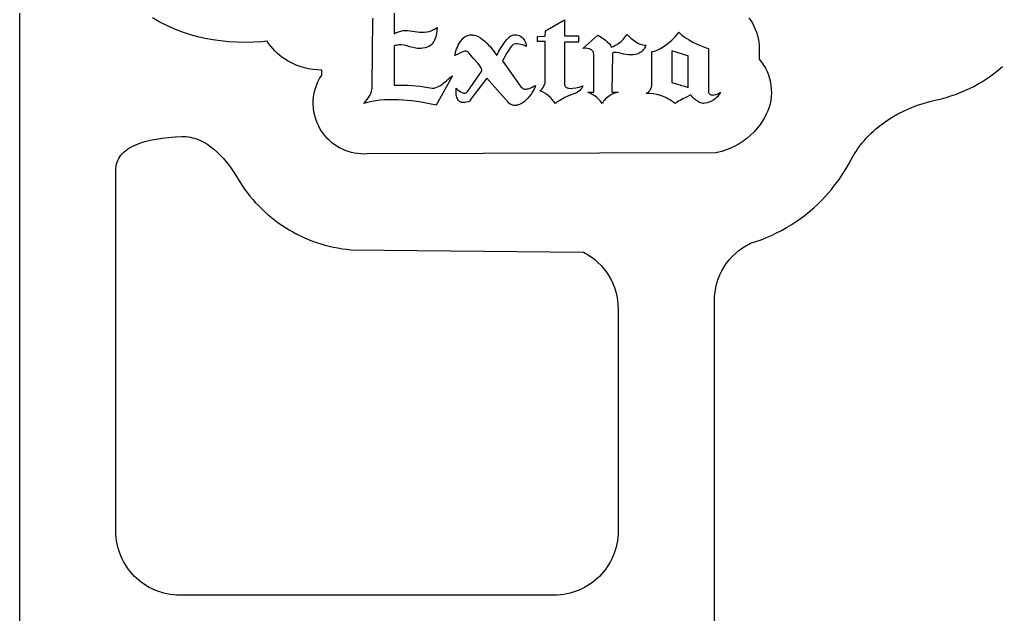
# Model space of a CAD drawing. Extents: x 0 to 500, y 0 to 300.
# Drawn here: x 0 to 152.8, y 117.4 to 210.1 of the extents above; entities that cross this region are included whole.
import ezdxf

# ---------------------------------------------------------------- set-up
doc = ezdxf.new("R2010")
doc.units = 0
doc.layers.add('Nível Padrão', color=18, linetype='CONTINUOUS')

msp = doc.modelspace()

# ---------------------------------------------------------------- linework, layer by layer
at = {"layer": 'Nível Padrão'}
for points in [[(0, 290), (0, 10)], [(58.42, 211.87), (58.42, 207.83), (58.57, 207.93), (58.74, 208.03), (58.92, 208.11), (59.1, 208.17), (59.45, 208.27), (59.8, 208.33), (60.16, 208.34), (60.52, 208.33), (60.88, 208.29), (61.25, 208.24), (61.99, 208.14), (62.37, 208.1), (62.75, 208.07), (63.13, 208.08), (63.52, 208.12), (63.91, 208.2), (64.3, 208.34), (64.7, 208.54), (65.1, 208.8), (65.08, 208.35), (65.02, 207.86), (64.97, 207.61), (64.9, 207.35), (64.82, 207.11), (64.71, 206.86), (64.59, 206.63), (64.43, 206.41), (64.26, 206.21), (64.05, 206.03), (63.81, 205.87), (63.54, 205.75), (63.24, 205.65), (62.9, 205.58), (62.62, 205.56), (62.34, 205.55), (62.07, 205.57), (61.81, 205.6), (61.31, 205.69), (60.84, 205.82), (60.39, 205.94), (59.95, 206.05), (59.52, 206.12), (59.31, 206.13), (59.1, 206.12), (58.74, 206.04), (58.57, 205.99), (58.42, 205.92), (58.42, 199.83), (59.1, 199.83), (59.1, 199.83), (60.5, 199.81), (61.18, 199.78), (61.84, 199.73), (62.48, 199.67), (63.11, 199.58), (63.72, 199.48), (64.32, 199.34), (64.63, 199.39), (64.91, 199.46), (65.17, 199.56), (65.42, 199.67), (65.64, 199.79), (65.85, 199.93), (66.23, 200.23), (66.57, 200.53), (66.88, 200.83), (67.18, 201.09), (67.33, 201.2), (67.49, 201.29), (64.95, 196.71), (63.38, 197.04), (62.62, 197.17), (61.88, 197.29), (61.16, 197.38), (60.45, 197.46), (59.77, 197.51), (59.1, 197.54), (58.34, 197.56), (57.61, 197.56), (56.9, 197.53), (56.21, 197.47), (55.55, 197.39), (54.9, 197.28), (54.28, 197.15), (53.69, 197), (54.18, 197.59), (54.4, 197.89), (54.6, 198.21), (54.77, 198.55), (54.89, 198.92), (54.98, 199.33), (55, 199.55), (55, 199.78), (55.1, 210.02), (55.15, 210.29)], [(113.7, 210.33), (114, 209.91), (114.27, 209.48), (114.51, 209.03), (114.72, 208.56), (114.9, 208.08), (115.05, 207.59), (115.17, 207.09), (115.26, 206.58), (115.31, 206.06), (115.33, 205.53), (115.33, 203.9), (115.69, 203.44), (116.02, 202.96), (116.31, 202.46), (116.56, 201.95), (116.77, 201.42), (116.94, 200.87), (117.07, 200.32), (117.16, 199.76), (117.21, 199.2), (117.23, 198.63), (117.2, 198.07), (117.13, 197.5), (117.02, 196.94), (116.86, 196.38), (116.67, 195.84), (116.43, 195.3), (116.2, 194.86), (115.95, 194.44), (115.52, 193.78), (115.04, 193.16), (114.53, 192.57), (113.97, 192.02), (113.41, 191.53), (112.81, 191.09), (112.19, 190.68), (111.55, 190.32), (110.88, 190.01), (110.2, 189.74), (109.49, 189.51), (108.77, 189.33), (108.51, 189.28), (54.22, 189.12), (54.22, 189.12), (53.71, 189.1), (53.21, 189.11), (52.71, 189.16), (52.21, 189.24), (51.73, 189.35), (51.25, 189.48), (50.78, 189.65), (50.33, 189.85), (49.89, 190.07), (49.46, 190.32), (49.05, 190.6), (48.65, 190.91), (48.28, 191.24), (47.92, 191.59), (47.59, 191.97), (47.28, 192.38), (46.94, 192.89), (46.64, 193.42), (46.39, 193.97), (46.18, 194.53), (46.02, 195.1), (45.9, 195.68), (45.82, 196.27), (45.79, 196.86), (45.8, 197.45), (45.85, 198.04), (45.95, 198.62), (46.1, 199.2), (46.28, 199.77), (46.52, 200.33), (46.79, 200.87), (47.12, 201.39), (47.12, 202.18), (46.42, 202.2), (45.74, 202.26), (45.06, 202.37), (44.4, 202.52), (43.75, 202.72), (43.11, 202.96), (42.49, 203.24), (41.89, 203.57), (41.31, 203.94), (40.91, 204.22), (40.53, 204.52), (40.16, 204.84), (39.82, 205.17), (39.48, 205.53), (39.17, 205.9), (38.87, 206.28), (38.6, 206.68), (37.79, 206.61), (36.48, 206.53), (35.17, 206.5), (33.86, 206.53), (32.55, 206.6), (31.35, 206.72), (30.15, 206.89), (28.96, 207.11), (27.78, 207.38), (26.66, 207.69), (25.55, 208.05), (24.45, 208.45), (23.38, 208.91), (22.84, 209.17), (22.3, 209.44), (21.78, 209.72), (21.26, 210.02), (20.74, 210.33)], [(108.34, 25), (108.34, 166.2), (108.36, 166.91), (108.44, 167.62), (108.56, 168.31), (108.73, 168.98), (108.95, 169.64), (109.21, 170.28), (109.51, 170.9), (109.86, 171.5), (110.25, 172.07), (110.67, 172.62), (111.13, 173.13), (111.63, 173.62), (112.16, 174.07), (112.73, 174.48), (113.33, 174.86), (113.96, 175.19), (114.8, 175.46), (115.63, 175.75), (116.45, 176.07), (117.25, 176.42), (118.04, 176.8), (118.82, 177.2), (119.59, 177.63), (120.33, 178.08), (121.07, 178.56), (121.78, 179.06), (122.48, 179.59), (123.17, 180.14), (123.83, 180.71), (124.48, 181.31), (125.1, 181.93), (125.71, 182.57), (126.15, 183.06), (126.58, 183.57), (126.99, 184.09), (127.4, 184.61), (127.79, 185.15), (128.16, 185.7), (128.53, 186.26), (128.88, 186.82), (129.26, 187.49), (129.63, 188.16), (129.88, 188.63), (130.15, 189.08), (130.43, 189.52), (130.72, 189.95), (131.03, 190.37), (131.35, 190.78), (131.68, 191.18), (132.02, 191.57), (132.38, 191.95), (132.75, 192.31), (133.13, 192.67), (133.52, 193.01), (134.33, 193.67), (135.17, 194.28), (136.06, 194.84), (136.97, 195.36), (137.91, 195.84), (138.89, 196.27), (139.88, 196.66), (140.9, 197), (141.93, 197.29), (142.98, 197.54), (143.74, 197.72), (144.49, 197.92), (145.23, 198.15), (145.96, 198.4), (146.69, 198.68), (147.4, 198.98), (148.1, 199.31), (148.79, 199.65), (149.47, 200.03), (150.14, 200.42), (150.79, 200.84), (151.43, 201.27), (152.05, 201.74), (152.66, 202.22), (153.26, 202.72)]]:
    msp.add_lwpolyline(points, dxfattribs=at)
for points in [[(85.04, 199.73), (85.09, 199.65), (85.15, 199.57), (85.23, 199.5), (85.33, 199.44), (85.45, 199.4), (85.58, 199.36), (85.9, 199.33), (86.29, 199.35), (86.73, 199.42), (87.25, 199.54), (87.82, 199.73), (87.65, 199.37), (87.53, 199.2), (87.38, 199.02), (87.15, 198.84), (86.84, 198.66), (86.42, 198.47), (85.87, 198.27), (85.51, 198.12), (85.04, 197.93), (84.22, 197.46), (83.85, 197.23), (83.7, 197.11), (83.58, 197), (83.05, 197.61), (82.78, 197.89), (82.51, 198.14), (82.21, 198.37), (81.89, 198.59), (81.54, 198.78), (81.14, 198.95), (81.34, 199.11), (81.51, 199.28), (81.65, 199.47), (81.77, 199.68), (81.87, 199.92), (81.93, 200.2), (81.96, 200.51), (81.97, 200.85), (81.97, 206.66), (80.75, 206.66), (80.75, 207.44), (81.97, 207.49), (82.02, 208.31), (84.99, 210.02), (84.99, 207.53), (85.04, 207.53), (87.14, 207.53), (87.14, 206.56), (85.04, 206.56), (84.99, 206.56), (84.99, 199.98), (85, 199.84), (85.01, 199.78), (85.04, 199.73)], [(102.98, 207.88), (103.29, 207.62), (103.61, 207.38), (103.94, 207.16), (104.29, 206.94), (104.98, 206.55), (105.66, 206.21), (106.28, 205.94), (106.8, 205.73), (107.2, 205.59), (107.42, 205.53), (107.42, 198.81), (107.44, 198.7), (107.48, 198.61), (107.53, 198.53), (107.6, 198.46), (107.69, 198.4), (107.79, 198.35), (107.9, 198.32), (108.03, 198.31), (108.16, 198.3), (108.31, 198.32), (108.62, 198.39), (108.96, 198.54), (109.32, 198.76), (109.16, 198.49), (108.99, 198.25), (108.82, 198.04), (108.64, 197.85), (108.45, 197.69), (108.27, 197.55), (108.08, 197.43), (107.9, 197.33), (107.54, 197.18), (107.21, 197.08), (106.92, 197.03), (106.69, 197), (106.58, 197), (106.46, 197.01), (106.17, 197.1), (105.86, 197.25), (105.54, 197.44), (105.25, 197.66), (104.99, 197.89), (104.8, 198.12), (104.73, 198.22), (104.69, 198.32), (103.89, 197.93), (103.44, 197.69), (102.98, 197.44), (102.75, 197.32), (102.54, 197.2), (102.2, 196.95), (101.93, 197.17), (101.65, 197.37), (101.37, 197.55), (101.09, 197.72), (100.81, 197.86), (100.53, 198), (99.96, 198.21), (99.4, 198.36), (98.83, 198.46), (98.27, 198.51), (97.72, 198.51), (97.96, 198.7), (98.16, 198.88), (98.32, 199.06), (98.45, 199.24), (98.56, 199.54), (98.59, 199.72), (98.6, 200.02), (98.6, 205.05), (98.76, 205.07), (98.95, 205.12), (99.16, 205.19), (99.4, 205.29), (99.93, 205.56), (100.51, 205.92), (101.11, 206.36), (101.41, 206.6), (101.71, 206.86), (102, 207.14), (102.28, 207.44), (102.54, 207.75), (102.79, 208.07), (102.85, 208.03), (102.91, 207.97), (102.98, 207.88)], [(67.88, 204.46), (67.9, 204.6), (67.99, 204.96), (68.15, 205.47), (68.26, 205.76), (68.4, 206.05), (68.55, 206.35), (68.73, 206.64), (68.94, 206.91), (69.17, 207.16), (69.44, 207.37), (69.58, 207.45), (69.73, 207.53), (69.89, 207.59), (70.05, 207.64), (70.23, 207.67), (70.41, 207.68), (70.6, 207.68), (70.78, 207.65), (70.96, 207.61), (71.14, 207.56), (71.51, 207.4), (71.86, 207.2), (72.2, 206.96), (72.53, 206.68), (72.85, 206.39), (73.14, 206.09), (73.41, 205.79), (73.66, 205.49), (74.06, 204.97), (74.32, 204.6), (74.41, 204.46), (74.57, 204.77), (74.75, 205.12), (74.99, 205.53), (75.28, 206), (75.62, 206.48), (76, 206.94), (76.2, 207.15), (76.41, 207.34), (76.62, 207.5), (76.84, 207.61), (77.07, 207.67), (77.29, 207.7), (77.51, 207.69), (77.72, 207.64), (77.93, 207.56), (78.12, 207.45), (78.31, 207.31), (78.47, 207.15), (78.62, 206.97), (78.75, 206.78), (78.85, 206.57), (78.93, 206.34), (78.98, 206.11), (78.99, 205.88), (78.72, 206), (78.43, 206.1), (78.15, 206.18), (77.88, 206.24), (77.62, 206.27), (77.37, 206.27), (77.14, 206.24), (76.95, 206.17), (76.86, 206.09), (76.75, 205.98), (76.5, 205.65), (76.23, 205.24), (75.95, 204.79), (75.49, 203.99), (75.29, 203.63), (78.17, 199.59), (78.3, 199.45), (78.43, 199.35), (78.57, 199.28), (78.72, 199.23), (78.86, 199.21), (79.01, 199.22), (79.16, 199.24), (79.31, 199.28), (79.61, 199.39), (79.91, 199.53), (80.19, 199.67), (80.46, 199.78), (80.34, 199.46), (80.18, 199.13), (79.99, 198.78), (79.77, 198.44), (79.52, 198.11), (79.25, 197.8), (78.96, 197.51), (78.66, 197.25), (78.35, 197.02), (78.03, 196.85), (77.7, 196.73), (77.54, 196.69), (77.38, 196.67), (77.22, 196.66), (77.06, 196.68), (76.9, 196.71), (76.75, 196.76), (76.6, 196.84), (76.45, 196.93), (76.31, 197.05), (76.17, 197.2), (72.85, 200.9), (70.46, 197.83), (70.35, 197.65), (70.28, 197.52), (70.24, 197.42), (70.19, 197.34), (70.11, 197.29), (69.97, 197.24), (69.44, 197.15), (69.25, 197.12), (69.08, 197.12), (68.92, 197.14), (68.78, 197.19), (68.65, 197.26), (68.53, 197.34), (68.43, 197.46), (68.33, 197.59), (68.26, 197.74), (68.19, 197.91), (68.14, 198.1), (68.1, 198.31), (68.06, 198.79), (68.07, 199.34), (68.3, 199.14), (68.53, 198.95), (68.77, 198.79), (69.01, 198.67), (69.13, 198.63), (69.25, 198.6), (69.36, 198.59), (69.47, 198.61), (69.58, 198.64), (69.68, 198.7), (69.78, 198.79), (69.88, 198.9), (72.02, 201.98), (72.07, 202.08), (72.08, 202.21), (72.05, 202.34), (71.99, 202.49), (71.9, 202.65), (71.78, 202.82), (71.49, 203.19), (70.78, 203.98), (70.43, 204.4), (70.12, 204.8), (70.02, 204.93), (69.91, 205.02), (69.79, 205.09), (69.67, 205.12), (69.55, 205.13), (69.42, 205.12), (69.14, 205.03), (68.85, 204.9), (68.54, 204.75), (68.22, 204.59), (67.88, 204.46)], [(93.43, 206.36), (93.78, 206.65), (94.12, 206.97), (94.44, 207.34), (94.74, 207.73), (95.01, 207.46), (95.31, 207.18), (95.65, 206.89), (96.02, 206.63), (96.42, 206.39), (96.62, 206.3), (96.83, 206.21), (97.04, 206.15), (97.25, 206.1), (97.46, 206.07), (97.67, 206.07), (97.55, 205.8), (97.42, 205.57), (97.28, 205.37), (97.13, 205.19), (96.96, 205.04), (96.79, 204.92), (96.62, 204.81), (96.43, 204.73), (96.25, 204.67), (96.06, 204.62), (95.67, 204.56), (95.3, 204.55), (94.94, 204.56), (94.61, 204.59), (94.22, 204.67), (93.43, 204.85), (93.05, 204.93), (92.88, 204.94), (92.74, 204.94), (92.62, 204.91), (92.53, 204.85), (92.47, 204.77), (92.45, 204.66), (92.35, 198.76), (93.33, 198.76), (93.01, 198.65), (92.66, 198.52), (92.31, 198.36), (91.96, 198.17), (91.63, 197.93), (91.32, 197.65), (91.18, 197.5), (91.06, 197.33), (90.94, 197.15), (90.84, 196.95), (90.58, 197.33), (90.29, 197.65), (90, 197.92), (89.7, 198.15), (89.41, 198.34), (89.12, 198.5), (88.6, 198.76), (89.53, 198.76), (89.53, 204.61), (89.5, 204.85), (89.47, 204.96), (89.42, 205.07), (89.36, 205.16), (89.28, 205.25), (89.2, 205.33), (89.09, 205.4), (88.98, 205.46), (88.85, 205.51), (88.56, 205.57), (88.22, 205.58), (87.82, 205.53), (90.16, 207.63), (90.67, 207.32), (91, 207.09), (91.36, 206.83), (91.69, 206.55), (91.97, 206.26), (92.08, 206.12), (92.17, 205.98), (92.23, 205.85), (92.26, 205.73), (92.55, 205.85), (92.84, 205.99), (93.14, 206.16), (93.43, 206.36)], [(102.98, 199.88), (102.99, 199.85), (103.02, 199.84), (103.08, 199.83), (103.67, 199.68), (104.25, 199.49), (104.25, 200.22), (104.25, 200.56), (104.25, 204.41), (103.67, 204.57), (103.08, 204.75), (102.98, 204.75), (102.37, 204.97), (101.72, 205.19), (101.72, 200.27), (102.37, 200.06), (102.98, 199.88)], [(33.96, 185.36), (34.32, 184.77), (34.7, 184.2), (35.09, 183.63), (35.5, 183.08), (35.92, 182.55), (36.36, 182.03), (36.81, 181.52), (37.28, 181.03), (37.75, 180.55), (38.25, 180.09), (38.75, 179.64), (39.27, 179.21), (39.8, 178.79), (40.34, 178.39), (40.89, 178), (41.46, 177.64), (42.03, 177.29), (42.62, 176.95), (43.21, 176.63), (43.82, 176.34), (44.43, 176.05), (45.05, 175.79), (45.68, 175.54), (46.32, 175.32), (46.96, 175.11), (47.61, 174.92), (48.27, 174.75), (48.94, 174.6), (49.61, 174.46), (50.29, 174.35), (50.97, 174.26), (51.66, 174.19), (87.95, 173.79), (88.56, 173.45), (89.13, 173.07), (89.68, 172.65), (90.19, 172.2), (90.67, 171.72), (91.11, 171.21), (91.52, 170.67), (91.89, 170.11), (92.22, 169.52), (92.51, 168.91), (92.76, 168.28), (92.96, 167.64), (93.13, 166.97), (93.24, 166.3), (93.31, 165.61), (93.34, 164.92), (93.34, 130.35), (93.33, 129.84), (93.29, 129.33), (93.22, 128.83), (93.14, 128.34), (93.02, 127.85), (92.89, 127.38), (92.73, 126.91), (92.55, 126.46), (92.35, 126.02), (92.13, 125.59), (91.89, 125.17), (91.63, 124.76), (91.35, 124.37), (91.05, 123.99), (90.74, 123.63), (90.41, 123.28), (90.06, 122.95), (89.7, 122.64), (89.32, 122.34), (88.93, 122.06), (88.52, 121.8), (88.11, 121.56), (87.67, 121.34), (87.23, 121.14), (86.78, 120.96), (86.31, 120.8), (85.84, 120.67), (85.35, 120.56), (84.86, 120.47), (84.36, 120.4), (83.85, 120.37), (83.34, 120.35), (25, 120.35), (24.49, 120.37), (23.98, 120.4), (23.48, 120.47), (22.98, 120.56), (22.5, 120.67), (22.03, 120.8), (21.56, 120.96), (21.11, 121.14), (20.66, 121.34), (20.23, 121.56), (19.81, 121.8), (19.41, 122.06), (19.02, 122.34), (18.64, 122.64), (18.28, 122.95), (17.93, 123.28), (17.6, 123.63), (17.28, 123.99), (16.99, 124.37), (16.71, 124.76), (16.45, 125.17), (16.21, 125.59), (15.99, 126.02), (15.79, 126.46), (15.61, 126.91), (15.45, 127.38), (15.31, 127.85), (15.2, 128.34), (15.12, 128.83), (15.05, 129.33), (15.01, 129.84), (15, 130.35), (15, 186.5), (15.01, 186.85), (15.05, 187.18), (15.12, 187.5), (15.21, 187.81), (15.32, 188.1), (15.46, 188.38), (15.62, 188.64), (15.81, 188.9), (16.01, 189.14), (16.24, 189.37), (16.49, 189.59), (16.76, 189.79), (17.04, 189.99), (17.35, 190.17), (17.67, 190.34), (18.01, 190.5), (18.37, 190.66), (18.74, 190.8), (19.54, 191.05), (20.38, 191.26), (21.28, 191.44), (22.23, 191.58), (23.22, 191.69), (24.24, 191.77), (25.29, 191.82), (25.63, 191.82), (25.97, 191.81), (26.31, 191.77), (26.64, 191.72), (26.96, 191.65), (27.29, 191.56), (27.6, 191.46), (27.92, 191.35), (28.22, 191.21), (28.53, 191.07), (29.12, 190.74), (29.69, 190.35), (30.25, 189.92), (30.78, 189.45), (31.3, 188.94), (31.8, 188.4), (32.27, 187.84), (32.73, 187.24), (33.16, 186.63), (33.57, 186), (33.96, 185.36)]]:
    msp.add_lwpolyline(points, close=True, dxfattribs=at)

doc.saveas('drawing.dxf')
